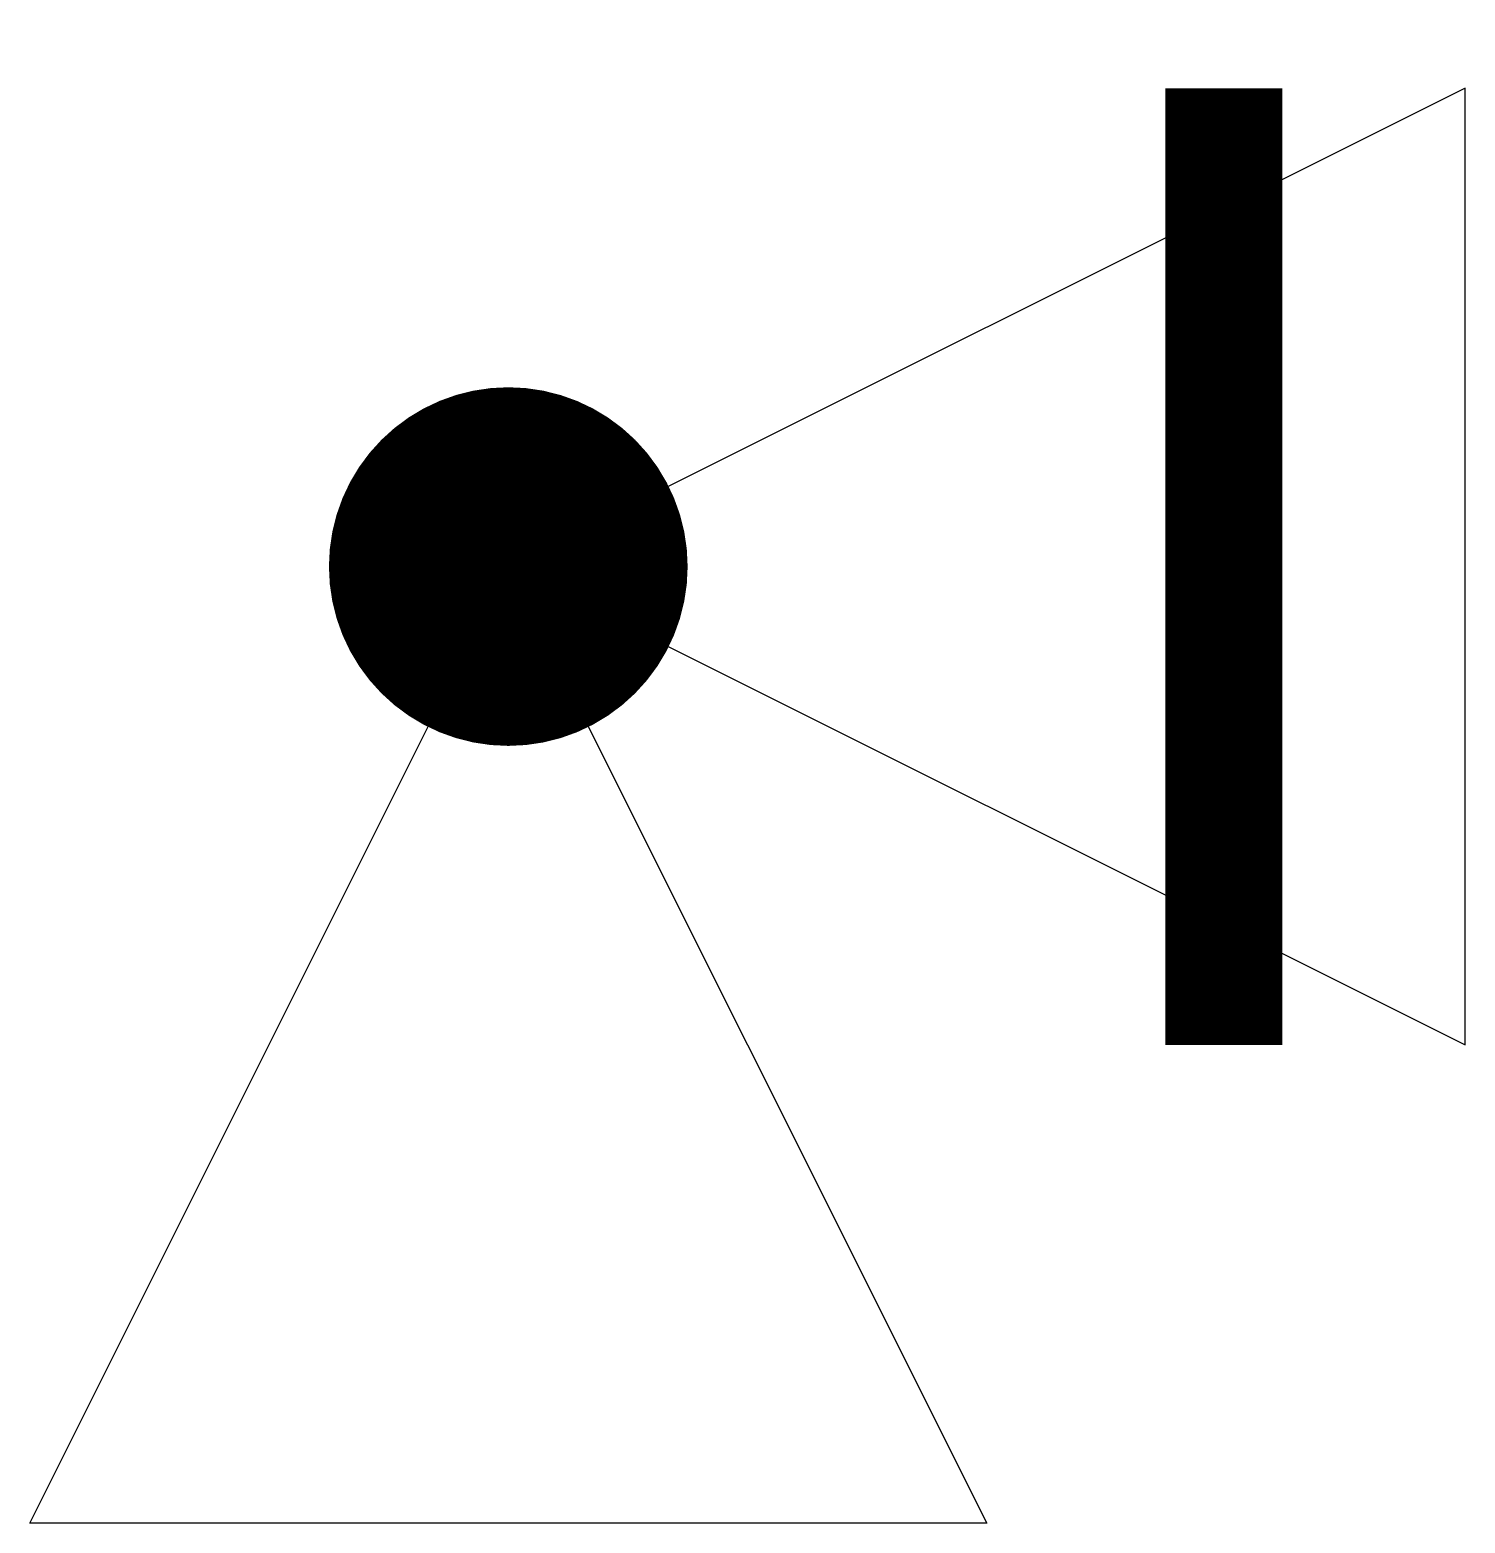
# Model space of a CAD drawing. Header units: millimetres. Extents: x -75 to 150, y -150 to 84.
import ezdxf

# ---------------------------------------------------------------- set-up
doc = ezdxf.new("R2010")
doc.units = ezdxf.units.MM

msp = doc.modelspace()

# ---------------------------------------------------------------- linework, layer by layer
at = {"color": 0, "linetype": 'ByBlock', "lineweight": -2, "const_width": 18.32}
msp.add_lwpolyline([(112.18, 75), (112.18, -75)], dxfattribs=at)
at = {"color": 0, "linetype": 'ByBlock', "lineweight": -2}
for points in [[(0, 0), (150, -75), (150, 75), (0, 0)], [(0, 0), (75, -150), (-75, -150), (0, 0)]]:
    msp.add_lwpolyline(points, dxfattribs=at)
at = {"color": 0, "linetype": 'ByBlock', "lineweight": -2, "const_width": 28.12}
msp.add_lwpolyline([(14.06, 0, -1), (-14.06, 0, -1)], format="xyb", close=True, dxfattribs=at)

doc.saveas('drawing.dxf')
